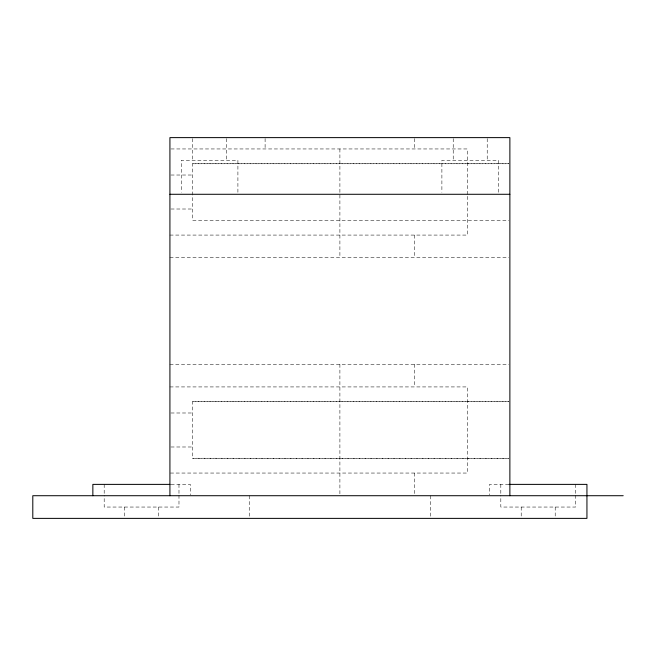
<?xml version="1.0" encoding="UTF-8"?>
<svg xmlns="http://www.w3.org/2000/svg" width="656" height="656" viewBox="0 0 656 656"><rect width="100%" height="100%" fill="white"/><g stroke="black" fill="none" stroke-linecap="round" stroke-linejoin="round"><path stroke-width="0.49" stroke-dasharray="3.28 2.46" d="M170.937 148.953L467.375 148.953L467.375 194.545M508.859 163.688L192.585 163.688L192.585 220.342L508.859 220.252M192.585 163.779L508.859 163.779M170.904 175.021L192.585 175.021M170.904 209.01L192.585 209.01M169.92 235.078L467.375 235.078L467.375 195.562M169.92 257.742L508.859 257.742M169.92 364.26L508.859 364.26M169.92 386.925L467.375 386.925L467.375 473.05L169.92 473.05M508.859 401.661L192.585 401.661L192.585 458.314L508.859 458.314L192.585 458.224M192.585 401.751L508.859 401.751M170.904 412.993L192.585 412.993M170.904 446.99L192.585 446.99M171.027 484.382L190.314 484.382L190.314 494.772M508.769 484.382L489.483 484.382L489.483 494.772M575.607 484.382L575.607 494.239M575.607 495.223L575.607 507.047L500.815 507.047L500.815 495.223M555.206 507.047L555.206 517.436M521.208 507.047L521.208 517.436M500.815 484.382L500.815 494.239M498.544 192.282L498.544 160.285L441.89 160.285L441.89 192.282M487.219 138.605L487.219 160.285M453.222 138.605L453.222 160.285M430.557 495.715L430.557 517.395M414.69 138.564L414.69 148.953M414.69 235.078L414.69 257.742M414.69 364.26L414.69 386.925M414.69 473.05L414.69 494.731M339.898 148.953L339.898 257.742M339.898 364.26L339.898 494.731M265.106 138.564L265.106 148.953M249.239 495.715L249.239 517.395M237.907 192.282L237.907 160.285L181.253 160.285L181.253 192.282M226.574 138.605L226.574 160.285M192.585 138.605L192.585 160.285M178.981 484.382L178.981 494.239M178.981 495.223L178.981 507.047L104.189 507.047L104.189 495.223M158.588 507.047L158.588 517.436M124.591 507.047L124.591 517.436M104.189 484.382L104.189 494.239"/><path stroke-width="0.98" d="M169.92 194.283L509.876 194.283M170.011 484.382L92.857 484.382L92.857 495.715M509.007 484.382L586.94 484.382L586.94 518.379L32.8 518.379L32.8 495.715L623.2 495.715M509.876 495.715L509.876 137.621L169.92 137.621L169.92 495.715"/></g></svg>
